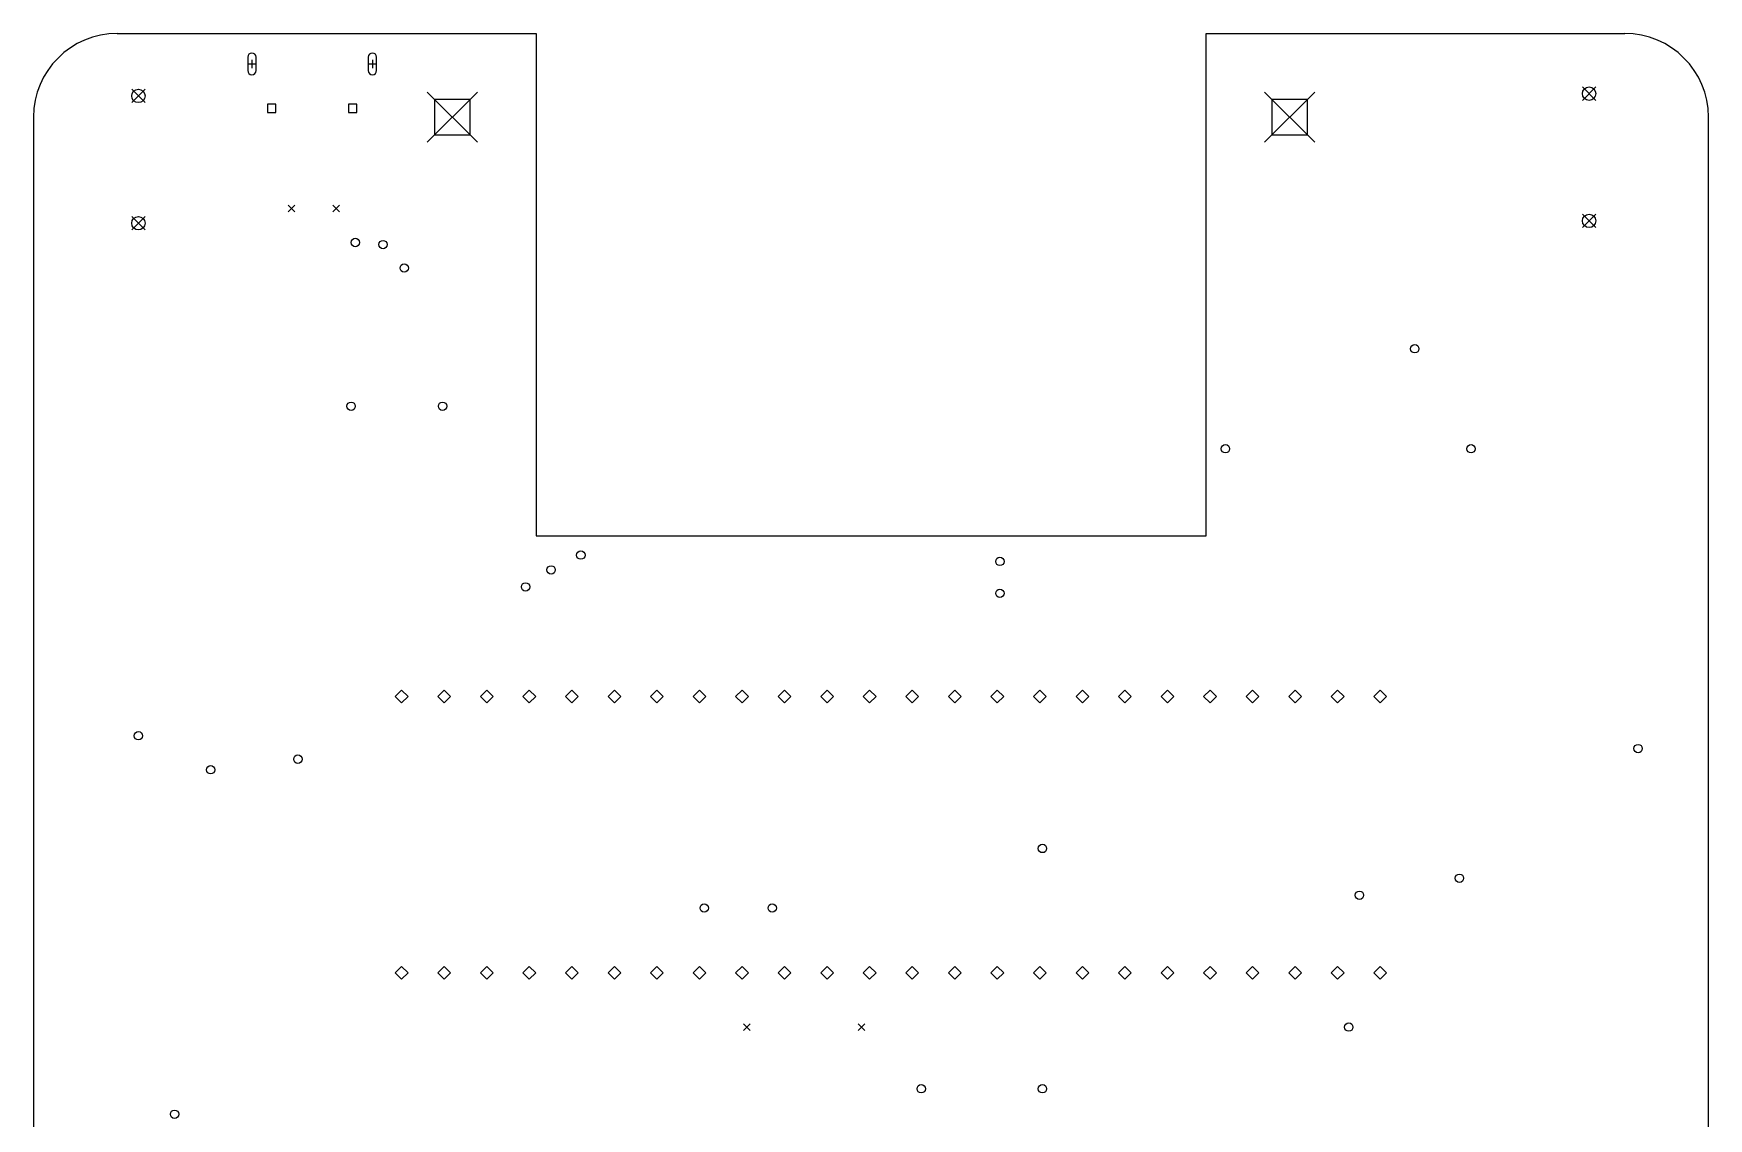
# Model space of a CAD drawing. Extents: x 48 to 150, y -180 to -50.
# Drawn here: x 50 to 150, y -114.8 to -50 of the extents above; entities that cross this region are included whole.
import ezdxf

# ---------------------------------------------------------------- set-up
doc = ezdxf.new("R2010")
doc.units = 0
doc.layers.add('BLACK', color=7, linetype='CONTINUOUS')

msp = doc.modelspace()

# ---------------------------------------------------------------- linework, layer by layer
at = {"layer": 'BLACK', "linetype": 'CONTINUOUS'}
for p, q in [((55, -50), (80, -50)), ((80, -50), (80, -80)), ((120, -80), (120, -50)), ((120, -50), (145, -50)), ((62.787, -51.416), (62.787, -52.216)), ((62.787, -51.816), (63.287, -51.816)), ((63.037, -51.566), (63.037, -52.066)), ((63.287, -52.216), (63.287, -51.416)), ((69.987, -51.416), (69.987, -52.216)), ((69.987, -51.816), (70.487, -51.816)), ((70.237, -51.566), (70.237, -52.066)), ((70.487, -52.216), (70.487, -51.416)), ((55.861, -53.331), (56.661, -54.131)), ((56.661, -53.331), (55.861, -54.131)), ((73.5, -53.5), (76.5, -56.5)), ((76.5, -53.5), (73.5, -56.5)), ((76.0607, -53.9393), (73.9393, -53.9393)), ((73.9393, -53.9393), (73.9393, -56.0607)), ((76.0607, -56.0607), (76.0607, -53.9393)), ((123.5, -53.5), (126.5, -56.5)), ((126.5, -53.5), (123.5, -56.5)), ((126.061, -53.9393), (123.939, -53.9393)), ((123.939, -53.9393), (123.939, -56.0607)), ((126.061, -56.0607), (126.061, -53.9393)), ((142.475, -53.194), (143.275, -53.994)), ((143.275, -53.194), (142.475, -53.994)), ((50, -55), (50, -145)), ((64.4595, -54.2185), (63.9645, -54.2185)), ((63.9645, -54.2185), (63.9645, -54.7135)), ((63.9645, -54.7135), (64.4595, -54.7135)), ((64.4595, -54.7135), (64.4595, -54.2185)), ((69.3095, -54.2185), (68.8145, -54.2185)), ((68.8145, -54.2185), (68.8145, -54.7135)), ((68.8145, -54.7135), (69.3095, -54.7135)), ((69.3095, -54.7135), (69.3095, -54.2185)), ((150, -145), (150, -55)), ((73.9393, -56.0607), (76.0607, -56.0607)), ((123.939, -56.0607), (126.061, -56.0607)), ((55.861, -60.931), (56.661, -61.731)), ((56.661, -60.931), (55.861, -61.731)), ((65.205, -60.252), (65.605, -60.652)), ((65.605, -60.252), (65.205, -60.652)), ((67.872, -60.252), (68.272, -60.652)), ((68.272, -60.252), (67.872, -60.652)), ((142.475, -60.794), (143.275, -61.594)), ((143.275, -60.794), (142.475, -61.594)), ((80, -80), (120, -80)), ((71.98, -89.219), (71.599, -89.6)), ((71.599, -89.6), (71.98, -89.981)), ((72.361, -89.6), (71.98, -89.219)), ((71.98, -89.981), (72.361, -89.6)), ((74.52, -89.219), (74.139, -89.6)), ((74.139, -89.6), (74.52, -89.981)), ((74.901, -89.6), (74.52, -89.219)), ((74.52, -89.981), (74.901, -89.6)), ((77.06, -89.219), (76.679, -89.6)), ((76.679, -89.6), (77.06, -89.981)), ((77.441, -89.6), (77.06, -89.219)), ((77.06, -89.981), (77.441, -89.6)), ((79.6, -89.219), (79.219, -89.6)), ((79.219, -89.6), (79.6, -89.981)), ((79.981, -89.6), (79.6, -89.219)), ((79.6, -89.981), (79.981, -89.6)), ((82.14, -89.219), (81.759, -89.6)), ((81.759, -89.6), (82.14, -89.981)), ((82.521, -89.6), (82.14, -89.219)), ((82.14, -89.981), (82.521, -89.6)), ((84.68, -89.219), (84.299, -89.6)), ((84.299, -89.6), (84.68, -89.981)), ((85.061, -89.6), (84.68, -89.219)), ((84.68, -89.981), (85.061, -89.6)), ((87.22, -89.219), (86.839, -89.6)), ((86.839, -89.6), (87.22, -89.981)), ((87.601, -89.6), (87.22, -89.219)), ((87.22, -89.981), (87.601, -89.6)), ((89.76, -89.219), (89.379, -89.6)), ((89.379, -89.6), (89.76, -89.981)), ((90.141, -89.6), (89.76, -89.219)), ((89.76, -89.981), (90.141, -89.6)), ((92.3, -89.219), (91.919, -89.6)), ((91.919, -89.6), (92.3, -89.981)), ((92.681, -89.6), (92.3, -89.219)), ((92.3, -89.981), (92.681, -89.6)), ((94.84, -89.219), (94.459, -89.6)), ((94.459, -89.6), (94.84, -89.981)), ((95.221, -89.6), (94.84, -89.219)), ((94.84, -89.981), (95.221, -89.6)), ((97.38, -89.219), (96.999, -89.6)), ((96.999, -89.6), (97.38, -89.981)), ((97.761, -89.6), (97.38, -89.219)), ((97.38, -89.981), (97.761, -89.6)), ((99.92, -89.219), (99.539, -89.6)), ((99.539, -89.6), (99.92, -89.981)), ((100.301, -89.6), (99.92, -89.219)), ((99.92, -89.981), (100.301, -89.6)), ((102.46, -89.219), (102.079, -89.6)), ((102.079, -89.6), (102.46, -89.981)), ((102.841, -89.6), (102.46, -89.219)), ((102.46, -89.981), (102.841, -89.6)), ((105, -89.219), (104.619, -89.6)), ((104.619, -89.6), (105, -89.981)), ((105.381, -89.6), (105, -89.219)), ((105, -89.981), (105.381, -89.6)), ((107.54, -89.219), (107.159, -89.6)), ((107.159, -89.6), (107.54, -89.981)), ((107.921, -89.6), (107.54, -89.219)), ((107.54, -89.981), (107.921, -89.6)), ((110.08, -89.219), (109.699, -89.6)), ((109.699, -89.6), (110.08, -89.981)), ((110.461, -89.6), (110.08, -89.219)), ((110.08, -89.981), (110.461, -89.6)), ((112.62, -89.219), (112.239, -89.6)), ((112.239, -89.6), (112.62, -89.981)), ((113.001, -89.6), (112.62, -89.219)), ((112.62, -89.981), (113.001, -89.6)), ((115.16, -89.219), (114.779, -89.6)), ((114.779, -89.6), (115.16, -89.981)), ((115.541, -89.6), (115.16, -89.219)), ((115.16, -89.981), (115.541, -89.6)), ((117.7, -89.219), (117.319, -89.6)), ((117.319, -89.6), (117.7, -89.981)), ((118.081, -89.6), (117.7, -89.219)), ((117.7, -89.981), (118.081, -89.6)), ((120.24, -89.219), (119.859, -89.6)), ((119.859, -89.6), (120.24, -89.981)), ((120.621, -89.6), (120.24, -89.219)), ((120.24, -89.981), (120.621, -89.6)), ((122.78, -89.219), (122.399, -89.6)), ((122.399, -89.6), (122.78, -89.981)), ((123.161, -89.6), (122.78, -89.219)), ((122.78, -89.981), (123.161, -89.6)), ((125.32, -89.219), (124.939, -89.6)), ((124.939, -89.6), (125.32, -89.981)), ((125.701, -89.6), (125.32, -89.219)), ((125.32, -89.981), (125.701, -89.6)), ((127.86, -89.219), (127.479, -89.6)), ((127.479, -89.6), (127.86, -89.981)), ((128.241, -89.6), (127.86, -89.219)), ((127.86, -89.981), (128.241, -89.6)), ((130.4, -89.219), (130.019, -89.6)), ((130.019, -89.6), (130.4, -89.981)), ((130.781, -89.6), (130.4, -89.219)), ((130.4, -89.981), (130.781, -89.6)), ((71.98, -105.729), (71.599, -106.11)), ((72.361, -106.11), (71.98, -105.729)), ((74.52, -105.729), (74.139, -106.11)), ((74.901, -106.11), (74.52, -105.729)), ((77.06, -105.729), (76.679, -106.11)), ((77.441, -106.11), (77.06, -105.729)), ((79.6, -105.729), (79.219, -106.11)), ((79.981, -106.11), (79.6, -105.729)), ((82.14, -105.729), (81.759, -106.11)), ((82.521, -106.11), (82.14, -105.729)), ((84.68, -105.729), (84.299, -106.11)), ((85.061, -106.11), (84.68, -105.729)), ((87.22, -105.729), (86.839, -106.11)), ((87.601, -106.11), (87.22, -105.729)), ((89.76, -105.729), (89.379, -106.11)), ((90.141, -106.11), (89.76, -105.729)), ((92.3, -105.729), (91.919, -106.11)), ((92.681, -106.11), (92.3, -105.729)), ((94.84, -105.729), (94.459, -106.11)), ((95.221, -106.11), (94.84, -105.729)), ((97.38, -105.729), (96.999, -106.11)), ((97.761, -106.11), (97.38, -105.729)), ((99.92, -105.729), (99.539, -106.11)), ((100.301, -106.11), (99.92, -105.729)), ((102.46, -105.729), (102.079, -106.11)), ((102.841, -106.11), (102.46, -105.729)), ((105, -105.729), (104.619, -106.11)), ((105.381, -106.11), (105, -105.729)), ((107.54, -105.729), (107.159, -106.11)), ((107.921, -106.11), (107.54, -105.729)), ((110.08, -105.729), (109.699, -106.11)), ((110.461, -106.11), (110.08, -105.729)), ((112.62, -105.729), (112.239, -106.11)), ((113.001, -106.11), (112.62, -105.729)), ((115.16, -105.729), (114.779, -106.11)), ((115.541, -106.11), (115.16, -105.729)), ((117.7, -105.729), (117.319, -106.11)), ((118.081, -106.11), (117.7, -105.729)), ((120.24, -105.729), (119.859, -106.11)), ((120.621, -106.11), (120.24, -105.729)), ((122.78, -105.729), (122.399, -106.11)), ((123.161, -106.11), (122.78, -105.729)), ((125.32, -105.729), (124.939, -106.11)), ((125.701, -106.11), (125.32, -105.729)), ((127.86, -105.729), (127.479, -106.11)), ((128.241, -106.11), (127.86, -105.729)), ((130.4, -105.729), (130.019, -106.11)), ((130.781, -106.11), (130.4, -105.729)), ((71.599, -106.11), (71.98, -106.491)), ((71.98, -106.491), (72.361, -106.11)), ((74.139, -106.11), (74.52, -106.491)), ((74.52, -106.491), (74.901, -106.11)), ((76.679, -106.11), (77.06, -106.491)), ((77.06, -106.491), (77.441, -106.11)), ((79.219, -106.11), (79.6, -106.491)), ((79.6, -106.491), (79.981, -106.11)), ((81.759, -106.11), (82.14, -106.491)), ((82.14, -106.491), (82.521, -106.11)), ((84.299, -106.11), (84.68, -106.491)), ((84.68, -106.491), (85.061, -106.11)), ((86.839, -106.11), (87.22, -106.491)), ((87.22, -106.491), (87.601, -106.11)), ((89.379, -106.11), (89.76, -106.491)), ((89.76, -106.491), (90.141, -106.11)), ((91.919, -106.11), (92.3, -106.491)), ((92.3, -106.491), (92.681, -106.11)), ((94.459, -106.11), (94.84, -106.491)), ((94.84, -106.491), (95.221, -106.11)), ((96.999, -106.11), (97.38, -106.491)), ((97.38, -106.491), (97.761, -106.11)), ((99.539, -106.11), (99.92, -106.491)), ((99.92, -106.491), (100.301, -106.11)), ((102.079, -106.11), (102.46, -106.491)), ((102.46, -106.491), (102.841, -106.11)), ((104.619, -106.11), (105, -106.491)), ((105, -106.491), (105.381, -106.11)), ((107.159, -106.11), (107.54, -106.491)), ((107.54, -106.491), (107.921, -106.11)), ((109.699, -106.11), (110.08, -106.491)), ((110.08, -106.491), (110.461, -106.11)), ((112.239, -106.11), (112.62, -106.491)), ((112.62, -106.491), (113.001, -106.11)), ((114.779, -106.11), (115.16, -106.491)), ((115.16, -106.491), (115.541, -106.11)), ((117.319, -106.11), (117.7, -106.491)), ((117.7, -106.491), (118.081, -106.11)), ((119.859, -106.11), (120.24, -106.491)), ((120.24, -106.491), (120.621, -106.11)), ((122.399, -106.11), (122.78, -106.491)), ((122.78, -106.491), (123.161, -106.11)), ((124.939, -106.11), (125.32, -106.491)), ((125.32, -106.491), (125.701, -106.11)), ((127.479, -106.11), (127.86, -106.491)), ((127.86, -106.491), (128.241, -106.11)), ((130.019, -106.11), (130.4, -106.491)), ((130.4, -106.491), (130.781, -106.11)), ((92.383, -109.147), (92.783, -109.547)), ((92.783, -109.147), (92.383, -109.547)), ((99.241, -109.147), (99.641, -109.547)), ((99.641, -109.147), (99.241, -109.547))]:
    msp.add_line(p, q, dxfattribs=at)
at = {"layer": 'BLACK'}
for centre, radius in [((56.261, -53.731), 0.4), ((142.875, -53.594), 0.4), ((56.261, -61.331), 0.4), ((142.875, -61.194), 0.4), ((69.215, -62.484), 0.25), ((70.866, -62.611), 0.25), ((72.136, -64.008), 0.25), ((132.461, -68.834), 0.25), ((68.961, -72.263), 0.25), ((74.422, -72.263), 0.25), ((121.158, -74.803), 0.25), ((135.822, -74.803), 0.25), ((82.677, -81.153), 0.25), ((80.899, -82.042), 0.25), ((107.696, -81.534), 0.25), ((79.375, -83.058), 0.25), ((107.696, -83.439), 0.25), ((56.261, -91.948), 0.25), ((145.796, -92.71), 0.25), ((60.579, -93.98), 0.25), ((65.786, -93.345), 0.25), ((110.236, -98.679), 0.25), ((135.128, -100.457), 0.25), ((90.043, -102.235), 0.25), ((94.107, -102.235), 0.25), ((129.159, -101.473), 0.25), ((128.524, -109.347), 0.25), ((102.997, -113.03), 0.25), ((110.236, -113.03), 0.25), ((58.42, -114.554), 0.25)]:
    msp.add_circle(centre, radius, dxfattribs=at)
for centre, radius, start, end in [((55, -55), 5, 90, 180), ((145, -55), 5, 0, 90), ((63.037, -51.416), 0.25, 0, 180), ((70.237, -51.416), 0.25, 0, 180), ((63.037, -52.216), 0.25, 180, 360), ((70.237, -52.216), 0.25, 180, 360)]:
    msp.add_arc(centre, radius, start, end, dxfattribs=at)

doc.saveas('drawing.dxf')
